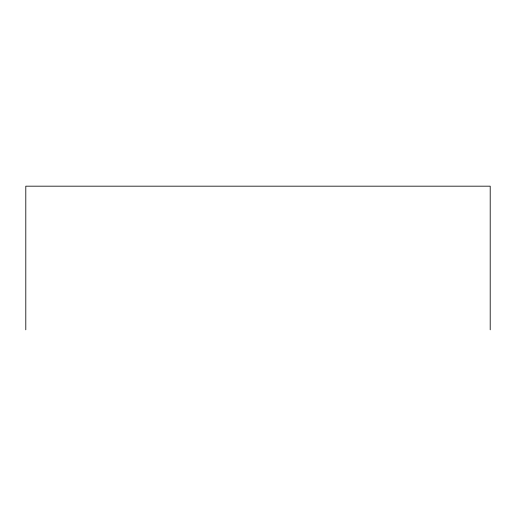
<?xml version="1.0" encoding="UTF-8"?>
<svg xmlns="http://www.w3.org/2000/svg" width="516" height="516" viewBox="0 0 516 516"><rect width="100%" height="100%" fill="white"/><g stroke="black" fill="none" stroke-linecap="round" stroke-linejoin="round"><path stroke-width="0.77" d="M490.2 329.821L490.2 186.179L25.8 186.179L25.8 329.821"/></g></svg>
